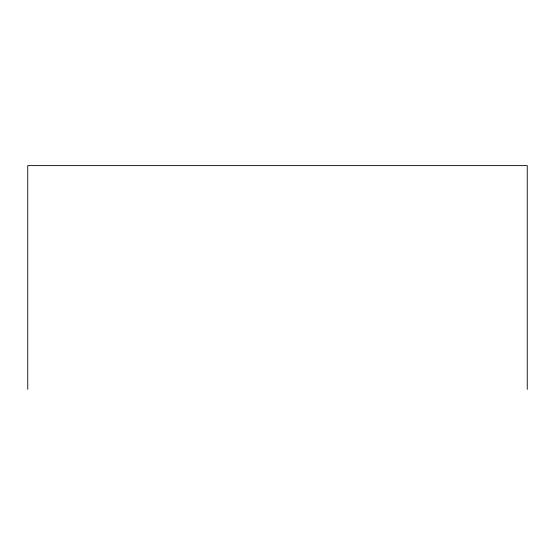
<?xml version="1.0" encoding="UTF-8"?>
<svg xmlns="http://www.w3.org/2000/svg" width="555" height="555" viewBox="0 0 555 555"><rect width="100%" height="100%" fill="white"/><g stroke="black" fill="none" stroke-linecap="round" stroke-linejoin="round"><path stroke-width="0.83" d="M527.25 389.388L527.25 165.612L27.75 165.612L27.75 389.388"/></g></svg>
